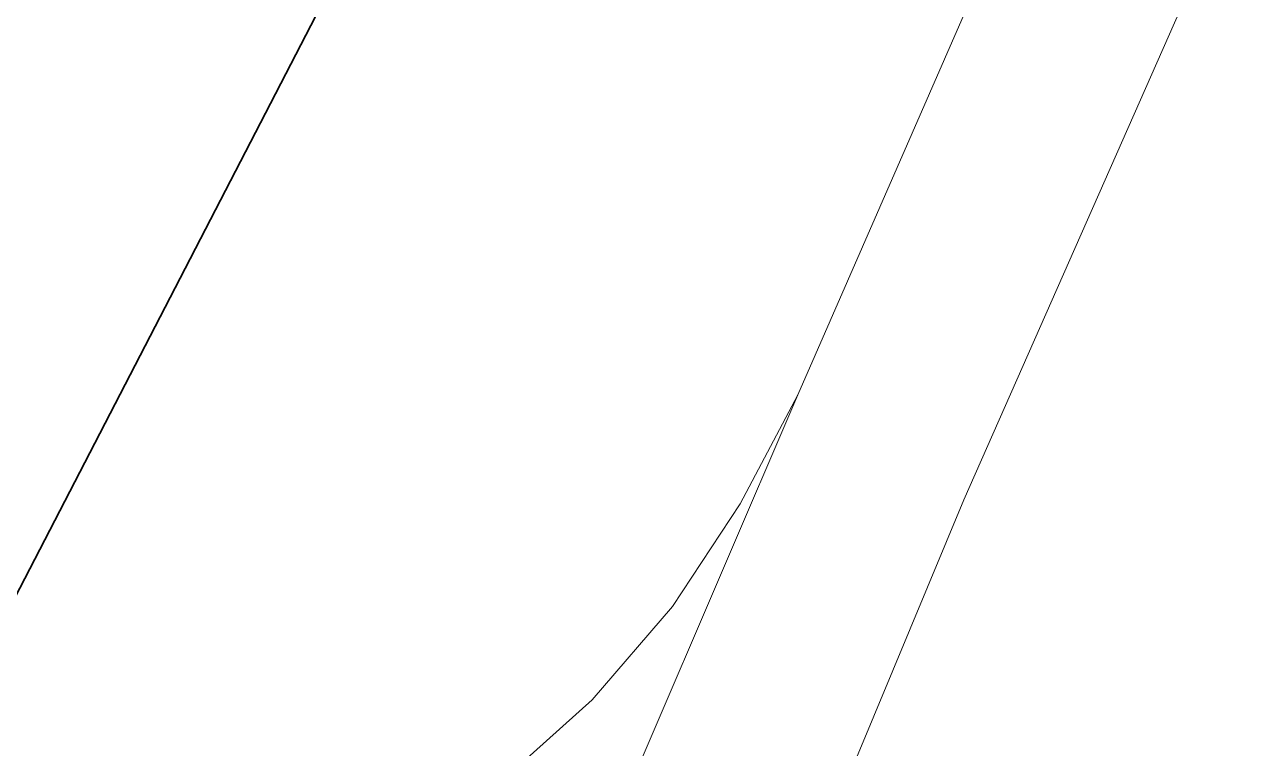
# Model space of a CAD drawing. Header units: metres. Extents: x 0 to 105485, y 0 to 425721.
# Drawn here: x 104748.85 to 104755.04, y 425207.61 to 425211.23 of the extents above; entities that cross this region are included whole.
import ezdxf

# ---------------------------------------------------------------- set-up
doc = ezdxf.new("R2010")
doc.units = ezdxf.units.M
doc.header["$MEASUREMENT"] = 0
doc.linetypes.add('KG-PERCEEL-SO', pattern=[19, 5.5, -4, 5.5, -4])
for name, color, linetype, lineweight in [('B-XX-KG-GRENS_PERCEEL-G', 150, 'KG-PERCEEL-SO', 18), ('B-XX-OG-BEBOUWING-G', 7, 'Continuous', 35), ('B-XX-VH-OPENVERHARDING-G', 90, 'Continuous', 18)]:
    doc.layers.add(name, color=color, linetype=linetype, lineweight=lineweight)

msp = doc.modelspace()

# ---------------------------------------------------------------- linework, layer by layer
at = {"layer": 'B-XX-KG-GRENS_PERCEEL-G', "ltscale": 0.5, "flags": 128}
msp.add_lwpolyline([(104748.599, 425207.97), (104750.345, 425211.344)], dxfattribs=at)
at = {"layer": 'B-XX-OG-BEBOUWING-G', "ltscale": 0.5}
msp.add_lwpolyline([(104744.315, 425208.447), (104747.281, 425207.239), (104748.599, 425207.97), (104750.335, 425211.324), (104734.531, 425220.911), (104734.077, 425220.166), (104729.062, 425223.062), (104726.459, 425215.718), (104743.696, 425208.699)], close=True, dxfattribs=at)
at = {"layer": 'B-XX-VH-OPENVERHARDING-G', "ltscale": 0.5}
for points in [[(104766.304, 425237.828), (104759.414, 425223.555), (104755.371, 425215.179), (104753.954, 425212.198), (104752.722, 425209.378), (104751.576, 425206.704), (104750.391, 425203.542), (104749.328, 425200.336), (104748.547, 425197.659), (104747.633, 425194.142), (104746.957, 425191.258), (104746.439, 425188.773), (104745.906, 425185.859), (104745.575, 425183.68), (104743.459, 425169.761)], [(104748.131, 425206.405), (104748.916, 425206.444), (104749.604, 425206.594), (104750.182, 425206.806), (104750.729, 425207.089), (104751.235, 425207.439), (104751.693, 425207.851), (104752.095, 425208.317), (104752.434, 425208.831), (104752.722, 425209.378), (104753.954, 425212.198), (104755.371, 425215.179), (104759.414, 425223.555), (104766.304, 425237.828)], [(104767.203, 425237.395), (104760.27, 425223.114), (104754.873, 425211.842), (104753.553, 425208.851), (104752.747, 425206.914), (104751.687, 425204.174), (104750.713, 425201.445), (104749.828, 425198.529), (104749.019, 425195.591), (104748.285, 425192.634), (104747.622, 425189.629), (104746.918, 425185.854), (104744.399, 425169.515)], [(104744.399, 425169.515), (104746.918, 425185.854), (104747.622, 425189.629), (104748.285, 425192.634), (104749.019, 425195.591), (104749.828, 425198.529), (104750.713, 425201.445), (104751.687, 425204.174), (104752.747, 425206.914), (104753.553, 425208.851), (104754.873, 425211.842), (104760.27, 425223.114), (104767.203, 425237.395)], [(104760.543, 425229.741), (104760.51, 425229.684), (104761.051, 425229.374), (104760.325, 425228.074), (104759.762, 425228.371), (104758.307, 425225.819), (104758.266, 425225.748), (104758.594, 425225.57), (104756.375, 425221.421), (104756.706, 425221.233), (104755.223, 425218.483), (104754.855, 425218.685), (104753.716, 425216.635), (104753.935, 425216.507), (104752.15, 425213.267), (104751.58, 425213.603), (104750.335, 425211.324), (104748.599, 425207.97)], [(104748.547, 425197.659), (104749.328, 425200.336), (104750.391, 425203.542), (104751.576, 425206.704), (104752.722, 425209.378), (104752.434, 425208.831), (104752.095, 425208.317), (104751.693, 425207.851), (104751.235, 425207.439), (104750.729, 425207.089), (104750.182, 425206.806), (104749.604, 425206.594), (104748.916, 425206.444), (104748.131, 425206.405)]]:
    msp.add_lwpolyline(points, dxfattribs=at)

doc.saveas('drawing.dxf')
